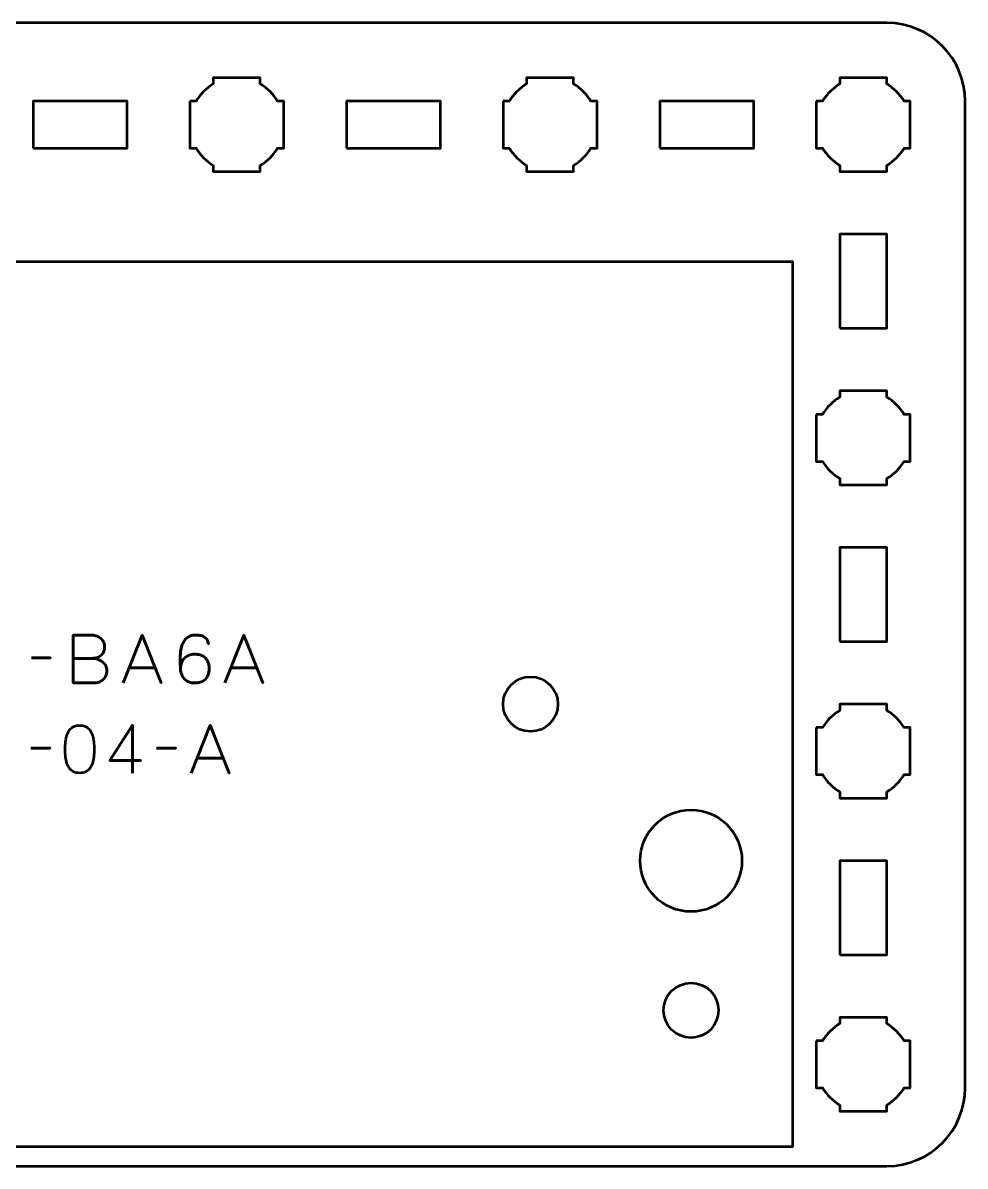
# Model space of a CAD drawing. Header units: centimetres. Extents: x -16.1 to -4.8, y -22.5 to -7.2.
# Drawn here: x -10.87 to -4.85, y -14.5 to -7.2 of the extents above; entities that cross this region are included whole.
import ezdxf

# ---------------------------------------------------------------- set-up
doc = ezdxf.new("R2010")
doc.units = ezdxf.units.CM
doc.header["$MEASUREMENT"] = 0
doc.layers.add('Layer 1', color=7, linetype='Continuous')

msp = doc.modelspace()

# ---------------------------------------------------------------- linework, layer by layer
at = {"layer": 'Layer 1', "lineweight": 53}
for points in [[(-10.8, -8), (-10.2, -8), (-10.2, -7.7), (-10.8, -7.7), (-10.8, -8)], [(-8.8, -8), (-8.2, -8), (-8.2, -7.7), (-8.8, -7.7), (-8.8, -8)], [(-6.8, -8), (-6.2, -8), (-6.2, -7.7), (-6.8, -7.7), (-6.8, -8)], [(-5.65, -9.15), (-5.35, -9.15), (-5.35, -8.55), (-5.65, -8.55), (-5.65, -9.15)], [(-5.65, -11.15), (-5.35, -11.15), (-5.35, -10.55), (-5.65, -10.55), (-5.65, -11.15)], [(-5.65, -13.15), (-5.35, -13.15), (-5.35, -12.55), (-5.65, -12.55), (-5.65, -13.15)]]:
    msp.add_lwpolyline(points, close=True, dxfattribs=at)
at = {"layer": 'Layer 1', "color": 5, "lineweight": 53}
msp.add_lwpolyline([(-15.05, -14.37499), (-5.95, -14.37499), (-5.95, -8.72499), (-15.05, -8.72499), (-15.05, -14.37499)], close=True, dxfattribs=at)
at = {"layer": 'Layer 1', "lineweight": 53}
for centre in [(-7.625, -11.54999), (-6.6, -13.50499)]:
    msp.add_ellipse(centre, major_axis=(0, 0.175), ratio=1, dxfattribs=at)
at = {"layer": 'Layer 1', "color": 5, "lineweight": 53}
msp.add_ellipse((-6.6, -12.54999), major_axis=(0, 0.325), ratio=1, dxfattribs=at)
at = {"layer": 'Layer 1', "lineweight": 53}
for points, knots in [([(-16.15, -14), (-16.15, -14), (-16.15, -7.7), (-16.15, -7.7), (-16.15, -7.7), (-16.15, -7.42391), (-15.92609, -7.2), (-15.65, -7.2), (-15.65, -7.2), (-15.65, -7.2), (-5.35, -7.2), (-5.35, -7.2), (-5.35, -7.2), (-5.07391, -7.2), (-4.85, -7.42391), (-4.85, -7.7), (-4.85, -7.7), (-4.85, -7.7), (-4.85, -14), (-4.85, -14), (-4.85, -14), (-4.85, -14.27609), (-5.07391, -14.5), (-5.35, -14.5), (-5.35, -14.5), (-5.35, -14.5), (-15.65, -14.5), (-15.65, -14.5), (-15.65, -14.5), (-15.92609, -14.5), (-16.15, -14.27609), (-16.15, -14)], [0, 0, 0, 0, 0.125, 0.125, 0.125, 0.125, 0.25, 0.25, 0.25, 0.25, 0.375, 0.375, 0.375, 0.375, 0.5, 0.5, 0.5, 0.5, 0.625, 0.625, 0.625, 0.625, 0.75, 0.75, 0.75, 0.75, 0.875, 0.875, 0.875, 0.875, 1, 1, 1, 1]), ([(-9.8, -7.7), (-9.8, -7.7), (-9.75985, -7.7), (-9.75985, -7.7), (-9.75985, -7.7), (-9.7335, -7.65447), (-9.69553, -7.6165), (-9.65, -7.59015), (-9.65, -7.59015), (-9.65, -7.59015), (-9.65, -7.55), (-9.65, -7.55), (-9.65, -7.55), (-9.65, -7.55), (-9.5, -7.55), (-9.5, -7.55), (-9.5, -7.55), (-9.5, -7.55), (-9.35, -7.55), (-9.35, -7.55), (-9.35, -7.55), (-9.35, -7.55), (-9.35, -7.59015), (-9.35, -7.59015), (-9.35, -7.59015), (-9.30447, -7.6165), (-9.2665, -7.65447), (-9.24015, -7.7), (-9.24015, -7.7), (-9.24015, -7.7), (-9.2, -7.7), (-9.2, -7.7), (-9.2, -7.7), (-9.2, -7.7), (-9.2, -7.85), (-9.2, -7.85), (-9.2, -7.85), (-9.2, -7.85), (-9.2, -8), (-9.2, -8), (-9.2, -8), (-9.2, -8), (-9.24015, -8), (-9.24015, -8), (-9.24015, -8), (-9.2665, -8.04553), (-9.30447, -8.0835), (-9.35, -8.10985), (-9.35, -8.10985), (-9.35, -8.10985), (-9.35, -8.15), (-9.35, -8.15), (-9.35, -8.15), (-9.35, -8.15), (-9.5, -8.15), (-9.5, -8.15), (-9.5, -8.15), (-9.5, -8.15), (-9.65, -8.15), (-9.65, -8.15), (-9.65, -8.15), (-9.65, -8.15), (-9.65, -8.10985), (-9.65, -8.10985), (-9.65, -8.10985), (-9.69553, -8.0835), (-9.7335, -8.04553), (-9.75985, -8), (-9.75985, -8), (-9.75985, -8), (-9.8, -8), (-9.8, -8), (-9.8, -8), (-9.8, -8), (-9.8, -7.85), (-9.8, -7.85), (-9.8, -7.85), (-9.8, -7.85), (-9.8, -7.7), (-9.8, -7.7)], [0, 0, 0, 0, 0.05, 0.05, 0.05, 0.05, 0.1, 0.1, 0.1, 0.1, 0.15, 0.15, 0.15, 0.15, 0.2, 0.2, 0.2, 0.2, 0.25, 0.25, 0.25, 0.25, 0.3, 0.3, 0.3, 0.3, 0.35, 0.35, 0.35, 0.35, 0.4, 0.4, 0.4, 0.4, 0.45, 0.45, 0.45, 0.45, 0.5, 0.5, 0.5, 0.5, 0.55, 0.55, 0.55, 0.55, 0.6, 0.6, 0.6, 0.6, 0.65, 0.65, 0.65, 0.65, 0.7, 0.7, 0.7, 0.7, 0.75, 0.75, 0.75, 0.75, 0.8, 0.8, 0.8, 0.8, 0.85, 0.85, 0.85, 0.85, 0.9, 0.9, 0.9, 0.9, 0.95, 0.95, 0.95, 0.95, 1, 1, 1, 1]), ([(-7.8, -7.7), (-7.8, -7.7), (-7.75985, -7.7), (-7.75985, -7.7), (-7.75985, -7.7), (-7.7335, -7.65447), (-7.69553, -7.6165), (-7.65, -7.59015), (-7.65, -7.59015), (-7.65, -7.59015), (-7.65, -7.55), (-7.65, -7.55), (-7.65, -7.55), (-7.65, -7.55), (-7.5, -7.55), (-7.5, -7.55), (-7.5, -7.55), (-7.5, -7.55), (-7.35, -7.55), (-7.35, -7.55), (-7.35, -7.55), (-7.35, -7.55), (-7.35, -7.59015), (-7.35, -7.59015), (-7.35, -7.59015), (-7.30447, -7.6165), (-7.2665, -7.65447), (-7.24015, -7.7), (-7.24015, -7.7), (-7.24015, -7.7), (-7.2, -7.7), (-7.2, -7.7), (-7.2, -7.7), (-7.2, -7.7), (-7.2, -7.85), (-7.2, -7.85), (-7.2, -7.85), (-7.2, -7.85), (-7.2, -8), (-7.2, -8), (-7.2, -8), (-7.2, -8), (-7.24015, -8), (-7.24015, -8), (-7.24015, -8), (-7.2665, -8.04553), (-7.30447, -8.0835), (-7.35, -8.10985), (-7.35, -8.10985), (-7.35, -8.10985), (-7.35, -8.15), (-7.35, -8.15), (-7.35, -8.15), (-7.35, -8.15), (-7.5, -8.15), (-7.5, -8.15), (-7.5, -8.15), (-7.5, -8.15), (-7.65, -8.15), (-7.65, -8.15), (-7.65, -8.15), (-7.65, -8.15), (-7.65, -8.10985), (-7.65, -8.10985), (-7.65, -8.10985), (-7.69553, -8.0835), (-7.7335, -8.04553), (-7.75985, -8), (-7.75985, -8), (-7.75985, -8), (-7.8, -8), (-7.8, -8), (-7.8, -8), (-7.8, -8), (-7.8, -7.85), (-7.8, -7.85), (-7.8, -7.85), (-7.8, -7.85), (-7.8, -7.7), (-7.8, -7.7)], [0, 0, 0, 0, 0.05, 0.05, 0.05, 0.05, 0.1, 0.1, 0.1, 0.1, 0.15, 0.15, 0.15, 0.15, 0.2, 0.2, 0.2, 0.2, 0.25, 0.25, 0.25, 0.25, 0.3, 0.3, 0.3, 0.3, 0.35, 0.35, 0.35, 0.35, 0.4, 0.4, 0.4, 0.4, 0.45, 0.45, 0.45, 0.45, 0.5, 0.5, 0.5, 0.5, 0.55, 0.55, 0.55, 0.55, 0.6, 0.6, 0.6, 0.6, 0.65, 0.65, 0.65, 0.65, 0.7, 0.7, 0.7, 0.7, 0.75, 0.75, 0.75, 0.75, 0.8, 0.8, 0.8, 0.8, 0.85, 0.85, 0.85, 0.85, 0.9, 0.9, 0.9, 0.9, 0.95, 0.95, 0.95, 0.95, 1, 1, 1, 1]), ([(-5.8, -7.7), (-5.8, -7.7), (-5.75985, -7.7), (-5.75985, -7.7), (-5.75985, -7.7), (-5.7335, -7.65447), (-5.69553, -7.6165), (-5.65, -7.59015), (-5.65, -7.59015), (-5.65, -7.59015), (-5.65, -7.55), (-5.65, -7.55), (-5.65, -7.55), (-5.65, -7.55), (-5.5, -7.55), (-5.5, -7.55), (-5.5, -7.55), (-5.5, -7.55), (-5.35, -7.55), (-5.35, -7.55), (-5.35, -7.55), (-5.35, -7.55), (-5.35, -7.59015), (-5.35, -7.59015), (-5.35, -7.59015), (-5.30447, -7.6165), (-5.2665, -7.65447), (-5.24015, -7.7), (-5.24015, -7.7), (-5.24015, -7.7), (-5.2, -7.7), (-5.2, -7.7), (-5.2, -7.7), (-5.2, -7.7), (-5.2, -7.85), (-5.2, -7.85), (-5.2, -7.85), (-5.2, -7.85), (-5.2, -8), (-5.2, -8), (-5.2, -8), (-5.2, -8), (-5.24015, -8), (-5.24015, -8), (-5.24015, -8), (-5.2665, -8.04553), (-5.30447, -8.0835), (-5.35, -8.10985), (-5.35, -8.10985), (-5.35, -8.10985), (-5.35, -8.15), (-5.35, -8.15), (-5.35, -8.15), (-5.35, -8.15), (-5.5, -8.15), (-5.5, -8.15), (-5.5, -8.15), (-5.5, -8.15), (-5.65, -8.15), (-5.65, -8.15), (-5.65, -8.15), (-5.65, -8.15), (-5.65, -8.10985), (-5.65, -8.10985), (-5.65, -8.10985), (-5.69553, -8.0835), (-5.7335, -8.04553), (-5.75985, -8), (-5.75985, -8), (-5.75985, -8), (-5.8, -8), (-5.8, -8), (-5.8, -8), (-5.8, -8), (-5.8, -7.85), (-5.8, -7.85), (-5.8, -7.85), (-5.8, -7.85), (-5.8, -7.7), (-5.8, -7.7)], [0, 0, 0, 0, 0.05, 0.05, 0.05, 0.05, 0.1, 0.1, 0.1, 0.1, 0.15, 0.15, 0.15, 0.15, 0.2, 0.2, 0.2, 0.2, 0.25, 0.25, 0.25, 0.25, 0.3, 0.3, 0.3, 0.3, 0.35, 0.35, 0.35, 0.35, 0.4, 0.4, 0.4, 0.4, 0.45, 0.45, 0.45, 0.45, 0.5, 0.5, 0.5, 0.5, 0.55, 0.55, 0.55, 0.55, 0.6, 0.6, 0.6, 0.6, 0.65, 0.65, 0.65, 0.65, 0.7, 0.7, 0.7, 0.7, 0.75, 0.75, 0.75, 0.75, 0.8, 0.8, 0.8, 0.8, 0.85, 0.85, 0.85, 0.85, 0.9, 0.9, 0.9, 0.9, 0.95, 0.95, 0.95, 0.95, 1, 1, 1, 1]), ([(-5.8, -9.7), (-5.8, -9.7), (-5.75985, -9.7), (-5.75985, -9.7), (-5.75985, -9.7), (-5.7335, -9.65447), (-5.69553, -9.6165), (-5.65, -9.59015), (-5.65, -9.59015), (-5.65, -9.59015), (-5.65, -9.55), (-5.65, -9.55), (-5.65, -9.55), (-5.65, -9.55), (-5.5, -9.55), (-5.5, -9.55), (-5.5, -9.55), (-5.5, -9.55), (-5.35, -9.55), (-5.35, -9.55), (-5.35, -9.55), (-5.35, -9.55), (-5.35, -9.59015), (-5.35, -9.59015), (-5.35, -9.59015), (-5.30447, -9.6165), (-5.2665, -9.65447), (-5.24015, -9.7), (-5.24015, -9.7), (-5.24015, -9.7), (-5.2, -9.7), (-5.2, -9.7), (-5.2, -9.7), (-5.2, -9.7), (-5.2, -9.85), (-5.2, -9.85), (-5.2, -9.85), (-5.2, -9.85), (-5.2, -10), (-5.2, -10), (-5.2, -10), (-5.2, -10), (-5.24015, -10), (-5.24015, -10), (-5.24015, -10), (-5.2665, -10.04553), (-5.30447, -10.0835), (-5.35, -10.10985), (-5.35, -10.10985), (-5.35, -10.10985), (-5.35, -10.15), (-5.35, -10.15), (-5.35, -10.15), (-5.35, -10.15), (-5.5, -10.15), (-5.5, -10.15), (-5.5, -10.15), (-5.5, -10.15), (-5.65, -10.15), (-5.65, -10.15), (-5.65, -10.15), (-5.65, -10.15), (-5.65, -10.10985), (-5.65, -10.10985), (-5.65, -10.10985), (-5.69553, -10.0835), (-5.7335, -10.04553), (-5.75985, -10), (-5.75985, -10), (-5.75985, -10), (-5.8, -10), (-5.8, -10), (-5.8, -10), (-5.8, -10), (-5.8, -9.85), (-5.8, -9.85), (-5.8, -9.85), (-5.8, -9.85), (-5.8, -9.7), (-5.8, -9.7)], [0, 0, 0, 0, 0.05, 0.05, 0.05, 0.05, 0.1, 0.1, 0.1, 0.1, 0.15, 0.15, 0.15, 0.15, 0.2, 0.2, 0.2, 0.2, 0.25, 0.25, 0.25, 0.25, 0.3, 0.3, 0.3, 0.3, 0.35, 0.35, 0.35, 0.35, 0.4, 0.4, 0.4, 0.4, 0.45, 0.45, 0.45, 0.45, 0.5, 0.5, 0.5, 0.5, 0.55, 0.55, 0.55, 0.55, 0.6, 0.6, 0.6, 0.6, 0.65, 0.65, 0.65, 0.65, 0.7, 0.7, 0.7, 0.7, 0.75, 0.75, 0.75, 0.75, 0.8, 0.8, 0.8, 0.8, 0.85, 0.85, 0.85, 0.85, 0.9, 0.9, 0.9, 0.9, 0.95, 0.95, 0.95, 0.95, 1, 1, 1, 1]), ([(-5.8, -11.7), (-5.8, -11.7), (-5.75985, -11.7), (-5.75985, -11.7), (-5.75985, -11.7), (-5.7335, -11.65447), (-5.69553, -11.6165), (-5.65, -11.59015), (-5.65, -11.59015), (-5.65, -11.59015), (-5.65, -11.55), (-5.65, -11.55), (-5.65, -11.55), (-5.65, -11.55), (-5.5, -11.55), (-5.5, -11.55), (-5.5, -11.55), (-5.5, -11.55), (-5.35, -11.55), (-5.35, -11.55), (-5.35, -11.55), (-5.35, -11.55), (-5.35, -11.59015), (-5.35, -11.59015), (-5.35, -11.59015), (-5.30447, -11.6165), (-5.2665, -11.65447), (-5.24015, -11.7), (-5.24015, -11.7), (-5.24015, -11.7), (-5.2, -11.7), (-5.2, -11.7), (-5.2, -11.7), (-5.2, -11.7), (-5.2, -11.85), (-5.2, -11.85), (-5.2, -11.85), (-5.2, -11.85), (-5.2, -12), (-5.2, -12), (-5.2, -12), (-5.2, -12), (-5.24015, -12), (-5.24015, -12), (-5.24015, -12), (-5.2665, -12.04553), (-5.30447, -12.0835), (-5.35, -12.10985), (-5.35, -12.10985), (-5.35, -12.10985), (-5.35, -12.15), (-5.35, -12.15), (-5.35, -12.15), (-5.35, -12.15), (-5.5, -12.15), (-5.5, -12.15), (-5.5, -12.15), (-5.5, -12.15), (-5.65, -12.15), (-5.65, -12.15), (-5.65, -12.15), (-5.65, -12.15), (-5.65, -12.10985), (-5.65, -12.10985), (-5.65, -12.10985), (-5.69553, -12.0835), (-5.7335, -12.04553), (-5.75985, -12), (-5.75985, -12), (-5.75985, -12), (-5.8, -12), (-5.8, -12), (-5.8, -12), (-5.8, -12), (-5.8, -11.85), (-5.8, -11.85), (-5.8, -11.85), (-5.8, -11.85), (-5.8, -11.7), (-5.8, -11.7)], [0, 0, 0, 0, 0.05, 0.05, 0.05, 0.05, 0.1, 0.1, 0.1, 0.1, 0.15, 0.15, 0.15, 0.15, 0.2, 0.2, 0.2, 0.2, 0.25, 0.25, 0.25, 0.25, 0.3, 0.3, 0.3, 0.3, 0.35, 0.35, 0.35, 0.35, 0.4, 0.4, 0.4, 0.4, 0.45, 0.45, 0.45, 0.45, 0.5, 0.5, 0.5, 0.5, 0.55, 0.55, 0.55, 0.55, 0.6, 0.6, 0.6, 0.6, 0.65, 0.65, 0.65, 0.65, 0.7, 0.7, 0.7, 0.7, 0.75, 0.75, 0.75, 0.75, 0.8, 0.8, 0.8, 0.8, 0.85, 0.85, 0.85, 0.85, 0.9, 0.9, 0.9, 0.9, 0.95, 0.95, 0.95, 0.95, 1, 1, 1, 1]), ([(-5.8, -13.7), (-5.8, -13.7), (-5.75985, -13.7), (-5.75985, -13.7), (-5.75985, -13.7), (-5.7335, -13.65447), (-5.69553, -13.6165), (-5.65, -13.59015), (-5.65, -13.59015), (-5.65, -13.59015), (-5.65, -13.55), (-5.65, -13.55), (-5.65, -13.55), (-5.65, -13.55), (-5.5, -13.55), (-5.5, -13.55), (-5.5, -13.55), (-5.5, -13.55), (-5.35, -13.55), (-5.35, -13.55), (-5.35, -13.55), (-5.35, -13.55), (-5.35, -13.59015), (-5.35, -13.59015), (-5.35, -13.59015), (-5.30447, -13.6165), (-5.2665, -13.65447), (-5.24015, -13.7), (-5.24015, -13.7), (-5.24015, -13.7), (-5.2, -13.7), (-5.2, -13.7), (-5.2, -13.7), (-5.2, -13.7), (-5.2, -13.85), (-5.2, -13.85), (-5.2, -13.85), (-5.2, -13.85), (-5.2, -14), (-5.2, -14), (-5.2, -14), (-5.2, -14), (-5.24015, -14), (-5.24015, -14), (-5.24015, -14), (-5.2665, -14.04553), (-5.30447, -14.0835), (-5.35, -14.10985), (-5.35, -14.10985), (-5.35, -14.10985), (-5.35, -14.15), (-5.35, -14.15), (-5.35, -14.15), (-5.35, -14.15), (-5.5, -14.15), (-5.5, -14.15), (-5.5, -14.15), (-5.5, -14.15), (-5.65, -14.15), (-5.65, -14.15), (-5.65, -14.15), (-5.65, -14.15), (-5.65, -14.10985), (-5.65, -14.10985), (-5.65, -14.10985), (-5.69553, -14.0835), (-5.7335, -14.04553), (-5.75985, -14), (-5.75985, -14), (-5.75985, -14), (-5.8, -14), (-5.8, -14), (-5.8, -14), (-5.8, -14), (-5.8, -13.85), (-5.8, -13.85), (-5.8, -13.85), (-5.8, -13.85), (-5.8, -13.7), (-5.8, -13.7)], [0, 0, 0, 0, 0.05, 0.05, 0.05, 0.05, 0.1, 0.1, 0.1, 0.1, 0.15, 0.15, 0.15, 0.15, 0.2, 0.2, 0.2, 0.2, 0.25, 0.25, 0.25, 0.25, 0.3, 0.3, 0.3, 0.3, 0.35, 0.35, 0.35, 0.35, 0.4, 0.4, 0.4, 0.4, 0.45, 0.45, 0.45, 0.45, 0.5, 0.5, 0.5, 0.5, 0.55, 0.55, 0.55, 0.55, 0.6, 0.6, 0.6, 0.6, 0.65, 0.65, 0.65, 0.65, 0.7, 0.7, 0.7, 0.7, 0.75, 0.75, 0.75, 0.75, 0.8, 0.8, 0.8, 0.8, 0.85, 0.85, 0.85, 0.85, 0.9, 0.9, 0.9, 0.9, 0.95, 0.95, 0.95, 0.95, 1, 1, 1, 1])]:
    msp.add_open_spline(points, degree=3, knots=knots, dxfattribs=at)
at = {"layer": 'Layer 1', "color": 5, "lineweight": 53}
for points, knots in [([(-10.54572, -11.25785), (-10.54572, -11.25785), (-10.42846, -11.25785), (-10.42846, -11.25785), (-10.42846, -11.25785), (-10.41322, -11.25778), (-10.40024, -11.25567), (-10.3893, -11.2515), (-10.3893, -11.2515), (-10.37843, -11.24741), (-10.36962, -11.24184), (-10.36277, -11.23485), (-10.36277, -11.23485), (-10.35593, -11.22787), (-10.35099, -11.21997), (-10.34788, -11.21122), (-10.34788, -11.21122), (-10.34485, -11.20254), (-10.34344, -11.19351), (-10.34379, -11.1842), (-10.34379, -11.1842), (-10.34422, -11.17488), (-10.34619, -11.16585), (-10.34972, -11.15703), (-10.34972, -11.15703), (-10.35318, -11.14821), (-10.3584, -11.14024), (-10.36524, -11.13311), (-10.36524, -11.13311), (-10.37208, -11.12599), (-10.38062, -11.12034), (-10.39099, -11.11618), (-10.39099, -11.11618), (-10.40137, -11.11195), (-10.41357, -11.10976), (-10.42761, -11.10969), (-10.42761, -11.10969), (-10.42761, -11.10969), (-10.54572, -11.10969), (-10.54572, -11.10969), (-10.54572, -11.10969), (-10.54572, -11.10969), (-10.54572, -11.41491), (-10.54572, -11.41491), (-10.54572, -11.41491), (-10.54572, -11.41491), (-10.41576, -11.41491), (-10.41576, -11.41491), (-10.41576, -11.41491), (-10.40362, -11.41491), (-10.39233, -11.41315), (-10.38189, -11.40969), (-10.38189, -11.40969), (-10.37145, -11.40616), (-10.36235, -11.40115), (-10.35445, -11.39445), (-10.35445, -11.39445), (-10.34661, -11.38782), (-10.34048, -11.37977), (-10.3361, -11.37025), (-10.3361, -11.37025), (-10.33173, -11.36072), (-10.32947, -11.34993), (-10.3294, -11.33786), (-10.3294, -11.33786), (-10.32968, -11.32573), (-10.33222, -11.31479), (-10.33709, -11.30499), (-10.33709, -11.30499), (-10.34196, -11.29518), (-10.34873, -11.28678), (-10.35748, -11.27973), (-10.35748, -11.27973), (-10.36623, -11.27274), (-10.37667, -11.26731), (-10.38867, -11.26357), (-10.38867, -11.26357), (-10.40066, -11.25983), (-10.41392, -11.25793), (-10.42846, -11.25785), (-10.42846, -11.25785), (-10.41392, -11.25793), (-10.40066, -11.25983), (-10.38867, -11.26357), (-10.38867, -11.26357), (-10.37667, -11.26731), (-10.36623, -11.27274), (-10.35748, -11.27973), (-10.35748, -11.27973), (-10.34873, -11.28678), (-10.34196, -11.29518), (-10.33709, -11.30499), (-10.33709, -11.30499), (-10.33222, -11.31479), (-10.32968, -11.32573), (-10.3294, -11.33786), (-10.3294, -11.33786), (-10.32947, -11.34993), (-10.33173, -11.36072), (-10.3361, -11.37025), (-10.3361, -11.37025), (-10.34048, -11.37977), (-10.34661, -11.38782), (-10.35445, -11.39445), (-10.35445, -11.39445), (-10.36235, -11.40115), (-10.37145, -11.40616), (-10.38189, -11.40969), (-10.38189, -11.40969), (-10.39233, -11.41315), (-10.40362, -11.41491), (-10.41576, -11.41491), (-10.41576, -11.41491), (-10.41576, -11.41491), (-10.54572, -11.41491), (-10.54572, -11.41491), (-10.54572, -11.41491), (-10.54572, -11.41491), (-10.54572, -11.10969), (-10.54572, -11.10969), (-10.54572, -11.10969), (-10.54572, -11.10969), (-10.42761, -11.10969), (-10.42761, -11.10969), (-10.42761, -11.10969), (-10.41357, -11.10976), (-10.40137, -11.11195), (-10.39099, -11.11618), (-10.39099, -11.11618), (-10.38062, -11.12034), (-10.37208, -11.12599), (-10.36524, -11.13311), (-10.36524, -11.13311), (-10.3584, -11.14024), (-10.35318, -11.14821), (-10.34972, -11.15703), (-10.34972, -11.15703), (-10.34619, -11.16585), (-10.34422, -11.17488), (-10.34379, -11.1842), (-10.34379, -11.1842), (-10.34344, -11.19351), (-10.34485, -11.20254), (-10.34788, -11.21122), (-10.34788, -11.21122), (-10.35099, -11.21997), (-10.35593, -11.22787), (-10.36277, -11.23485), (-10.36277, -11.23485), (-10.36962, -11.24184), (-10.37843, -11.24741), (-10.3893, -11.2515), (-10.3893, -11.2515), (-10.40024, -11.25567), (-10.41322, -11.25778), (-10.42846, -11.25785), (-10.42846, -11.25785), (-10.42846, -11.25785), (-10.54572, -11.25785), (-10.54572, -11.25785)], [0, 0, 0, 0, 0.025, 0.025, 0.025, 0.025, 0.05, 0.05, 0.05, 0.05, 0.075, 0.075, 0.075, 0.075, 0.1, 0.1, 0.1, 0.1, 0.125, 0.125, 0.125, 0.125, 0.15, 0.15, 0.15, 0.15, 0.175, 0.175, 0.175, 0.175, 0.2, 0.2, 0.2, 0.2, 0.225, 0.225, 0.225, 0.225, 0.25, 0.25, 0.25, 0.25, 0.275, 0.275, 0.275, 0.275, 0.3, 0.3, 0.3, 0.3, 0.325, 0.325, 0.325, 0.325, 0.35, 0.35, 0.35, 0.35, 0.375, 0.375, 0.375, 0.375, 0.4, 0.4, 0.4, 0.4, 0.425, 0.425, 0.425, 0.425, 0.45, 0.45, 0.45, 0.45, 0.475, 0.475, 0.475, 0.475, 0.5, 0.5, 0.5, 0.5, 0.525, 0.525, 0.525, 0.525, 0.55, 0.55, 0.55, 0.55, 0.575, 0.575, 0.575, 0.575, 0.6, 0.6, 0.6, 0.6, 0.625, 0.625, 0.625, 0.625, 0.65, 0.65, 0.65, 0.65, 0.675, 0.675, 0.675, 0.675, 0.7, 0.7, 0.7, 0.7, 0.725, 0.725, 0.725, 0.725, 0.75, 0.75, 0.75, 0.75, 0.775, 0.775, 0.775, 0.775, 0.8, 0.8, 0.8, 0.8, 0.825, 0.825, 0.825, 0.825, 0.85, 0.85, 0.85, 0.85, 0.875, 0.875, 0.875, 0.875, 0.9, 0.9, 0.9, 0.9, 0.925, 0.925, 0.925, 0.925, 0.95, 0.95, 0.95, 0.95, 0.975, 0.975, 0.975, 0.975, 1, 1, 1, 1]), ([(-10.22526, -11.41491), (-10.22526, -11.41491), (-10.10419, -11.10969), (-10.10419, -11.10969), (-10.10419, -11.10969), (-10.10419, -11.10969), (-9.98269, -11.41491), (-9.98269, -11.41491), (-9.98269, -11.41491), (-9.98269, -11.41491), (-10.10419, -11.10969), (-10.10419, -11.10969), (-10.10419, -11.10969), (-10.10419, -11.10969), (-10.22526, -11.41491), (-10.22526, -11.41491)], [0, 0, 0, 0, 0.25, 0.25, 0.25, 0.25, 0.5, 0.5, 0.5, 0.5, 0.75, 0.75, 0.75, 0.75, 1, 1, 1, 1]), ([(-9.8595, -11.32305), (-9.85943, -11.30922), (-9.85718, -11.29673), (-9.85266, -11.28544), (-9.85266, -11.28544), (-9.84822, -11.27422), (-9.84194, -11.26456), (-9.83382, -11.25644), (-9.83382, -11.25644), (-9.82578, -11.2484), (-9.81625, -11.24219), (-9.80539, -11.23782), (-9.80539, -11.23782), (-9.79452, -11.23344), (-9.7826, -11.23126), (-9.76976, -11.23118), (-9.76976, -11.23118), (-9.75685, -11.23111), (-9.74478, -11.23274), (-9.73356, -11.23598), (-9.73356, -11.23598), (-9.72234, -11.23916), (-9.71254, -11.24438), (-9.704, -11.25158), (-9.704, -11.25158), (-9.69546, -11.2587), (-9.68876, -11.26816), (-9.68396, -11.27994), (-9.68396, -11.27994), (-9.67917, -11.29172), (-9.6767, -11.30604), (-9.67663, -11.32305), (-9.67663, -11.32305), (-9.6767, -11.34005), (-9.67917, -11.35437), (-9.68396, -11.36616), (-9.68396, -11.36616), (-9.68876, -11.37794), (-9.69546, -11.38739), (-9.704, -11.39452), (-9.704, -11.39452), (-9.71254, -11.40172), (-9.72234, -11.40694), (-9.73356, -11.41011), (-9.73356, -11.41011), (-9.74478, -11.41336), (-9.75685, -11.41498), (-9.76976, -11.41491), (-9.76976, -11.41491), (-9.7826, -11.41484), (-9.79438, -11.41265), (-9.80518, -11.40828), (-9.80518, -11.40828), (-9.8159, -11.4039), (-9.82521, -11.39769), (-9.83319, -11.38958), (-9.83319, -11.38958), (-9.84116, -11.38154), (-9.84744, -11.37187), (-9.85195, -11.36058), (-9.85195, -11.36058), (-9.85654, -11.34936), (-9.85901, -11.33688), (-9.8595, -11.32305), (-9.8595, -11.32305), (-9.85979, -11.31606), (-9.86014, -11.30774), (-9.86063, -11.29807), (-9.86063, -11.29807), (-9.86113, -11.28833), (-9.86141, -11.27775), (-9.86148, -11.26639), (-9.86148, -11.26639), (-9.86155, -11.25496), (-9.8612, -11.24318), (-9.86028, -11.23111), (-9.86028, -11.23111), (-9.85943, -11.21898), (-9.85774, -11.20705), (-9.85527, -11.19527), (-9.85527, -11.19527), (-9.8528, -11.18356), (-9.84927, -11.17248), (-9.84462, -11.16211), (-9.84462, -11.16211), (-9.83996, -11.15174), (-9.83396, -11.14257), (-9.82655, -11.13459), (-9.82655, -11.13459), (-9.81908, -11.12662), (-9.80997, -11.12034), (-9.79918, -11.11576), (-9.79918, -11.11576), (-9.78838, -11.11124), (-9.77561, -11.10891), (-9.76087, -11.10884), (-9.76087, -11.10884), (-9.74803, -11.10891), (-9.73716, -11.11018), (-9.72813, -11.11265), (-9.72813, -11.11265), (-9.7191, -11.11512), (-9.71169, -11.11844), (-9.70576, -11.12253), (-9.70576, -11.12253), (-9.69991, -11.12669), (-9.69525, -11.13121), (-9.69187, -11.13622), (-9.69187, -11.13622), (-9.68848, -11.14116), (-9.68594, -11.14617), (-9.68439, -11.15118), (-9.68439, -11.15118), (-9.68276, -11.15618), (-9.68171, -11.16084), (-9.68128, -11.16515), (-9.68128, -11.16515), (-9.68171, -11.16084), (-9.68276, -11.15618), (-9.68439, -11.15118), (-9.68439, -11.15118), (-9.68594, -11.14617), (-9.68848, -11.14116), (-9.69187, -11.13622), (-9.69187, -11.13622), (-9.69525, -11.13121), (-9.69991, -11.12669), (-9.70576, -11.12253), (-9.70576, -11.12253), (-9.71169, -11.11844), (-9.7191, -11.11512), (-9.72813, -11.11265), (-9.72813, -11.11265), (-9.73716, -11.11018), (-9.74803, -11.10891), (-9.76087, -11.10884), (-9.76087, -11.10884), (-9.77561, -11.10891), (-9.78838, -11.11124), (-9.79918, -11.11576), (-9.79918, -11.11576), (-9.80997, -11.12034), (-9.81908, -11.12662), (-9.82655, -11.13459), (-9.82655, -11.13459), (-9.83396, -11.14257), (-9.83996, -11.15174), (-9.84462, -11.16211), (-9.84462, -11.16211), (-9.84927, -11.17248), (-9.8528, -11.18356), (-9.85527, -11.19527), (-9.85527, -11.19527), (-9.85774, -11.20705), (-9.85943, -11.21898), (-9.86028, -11.23111), (-9.86028, -11.23111), (-9.8612, -11.24318), (-9.86155, -11.25496), (-9.86148, -11.26639), (-9.86148, -11.26639), (-9.86141, -11.27775), (-9.86113, -11.28833), (-9.86063, -11.29807), (-9.86063, -11.29807), (-9.86014, -11.30774), (-9.85979, -11.31606), (-9.8595, -11.32305), (-9.8595, -11.32305), (-9.85901, -11.33688), (-9.85654, -11.34936), (-9.85195, -11.36058), (-9.85195, -11.36058), (-9.84744, -11.37187), (-9.84116, -11.38154), (-9.83319, -11.38958), (-9.83319, -11.38958), (-9.82521, -11.39769), (-9.8159, -11.4039), (-9.80518, -11.40828), (-9.80518, -11.40828), (-9.79438, -11.41265), (-9.7826, -11.41484), (-9.76976, -11.41491), (-9.76976, -11.41491), (-9.75685, -11.41498), (-9.74478, -11.41336), (-9.73356, -11.41011), (-9.73356, -11.41011), (-9.72234, -11.40694), (-9.71254, -11.40172), (-9.704, -11.39452), (-9.704, -11.39452), (-9.69546, -11.38739), (-9.68876, -11.37794), (-9.68396, -11.36616), (-9.68396, -11.36616), (-9.67917, -11.35437), (-9.6767, -11.34005), (-9.67663, -11.32305), (-9.67663, -11.32305), (-9.6767, -11.30604), (-9.67917, -11.29172), (-9.68396, -11.27994), (-9.68396, -11.27994), (-9.68876, -11.26816), (-9.69546, -11.2587), (-9.704, -11.25158), (-9.704, -11.25158), (-9.71254, -11.24438), (-9.72234, -11.23916), (-9.73356, -11.23598), (-9.73356, -11.23598), (-9.74478, -11.23274), (-9.75685, -11.23111), (-9.76976, -11.23118), (-9.76976, -11.23118), (-9.7826, -11.23126), (-9.79452, -11.23344), (-9.80539, -11.23782), (-9.80539, -11.23782), (-9.81625, -11.24219), (-9.82578, -11.2484), (-9.83382, -11.25644), (-9.83382, -11.25644), (-9.84194, -11.26456), (-9.84822, -11.27422), (-9.85266, -11.28544), (-9.85266, -11.28544), (-9.85718, -11.29673), (-9.85943, -11.30922), (-9.8595, -11.32305)], [0, 0, 0, 0, 0.0172414, 0.0172414, 0.0172414, 0.0172414, 0.0344828, 0.0344828, 0.0344828, 0.0344828, 0.0517241, 0.0517241, 0.0517241, 0.0517241, 0.0689655, 0.0689655, 0.0689655, 0.0689655, 0.0862069, 0.0862069, 0.0862069, 0.0862069, 0.1034483, 0.1034483, 0.1034483, 0.1034483, 0.1206897, 0.1206897, 0.1206897, 0.1206897, 0.137931, 0.137931, 0.137931, 0.137931, 0.1551724, 0.1551724, 0.1551724, 0.1551724, 0.1724138, 0.1724138, 0.1724138, 0.1724138, 0.1896552, 0.1896552, 0.1896552, 0.1896552, 0.2068966, 0.2068966, 0.2068966, 0.2068966, 0.2241379, 0.2241379, 0.2241379, 0.2241379, 0.2413793, 0.2413793, 0.2413793, 0.2413793, 0.2586207, 0.2586207, 0.2586207, 0.2586207, 0.2758621, 0.2758621, 0.2758621, 0.2758621, 0.2931034, 0.2931034, 0.2931034, 0.2931034, 0.3103448, 0.3103448, 0.3103448, 0.3103448, 0.3275862, 0.3275862, 0.3275862, 0.3275862, 0.3448276, 0.3448276, 0.3448276, 0.3448276, 0.362069, 0.362069, 0.362069, 0.362069, 0.3793103, 0.3793103, 0.3793103, 0.3793103, 0.3965517, 0.3965517, 0.3965517, 0.3965517, 0.4137931, 0.4137931, 0.4137931, 0.4137931, 0.4310345, 0.4310345, 0.4310345, 0.4310345, 0.4482759, 0.4482759, 0.4482759, 0.4482759, 0.4655172, 0.4655172, 0.4655172, 0.4655172, 0.4827586, 0.4827586, 0.4827586, 0.4827586, 0.5, 0.5, 0.5, 0.5, 0.5172414, 0.5172414, 0.5172414, 0.5172414, 0.5344828, 0.5344828, 0.5344828, 0.5344828, 0.5517241, 0.5517241, 0.5517241, 0.5517241, 0.5689655, 0.5689655, 0.5689655, 0.5689655, 0.5862069, 0.5862069, 0.5862069, 0.5862069, 0.6034483, 0.6034483, 0.6034483, 0.6034483, 0.6206897, 0.6206897, 0.6206897, 0.6206897, 0.637931, 0.637931, 0.637931, 0.637931, 0.6551724, 0.6551724, 0.6551724, 0.6551724, 0.6724138, 0.6724138, 0.6724138, 0.6724138, 0.6896552, 0.6896552, 0.6896552, 0.6896552, 0.7068966, 0.7068966, 0.7068966, 0.7068966, 0.7241379, 0.7241379, 0.7241379, 0.7241379, 0.7413793, 0.7413793, 0.7413793, 0.7413793, 0.7586207, 0.7586207, 0.7586207, 0.7586207, 0.7758621, 0.7758621, 0.7758621, 0.7758621, 0.7931034, 0.7931034, 0.7931034, 0.7931034, 0.8103448, 0.8103448, 0.8103448, 0.8103448, 0.8275862, 0.8275862, 0.8275862, 0.8275862, 0.8448276, 0.8448276, 0.8448276, 0.8448276, 0.862069, 0.862069, 0.862069, 0.862069, 0.8793103, 0.8793103, 0.8793103, 0.8793103, 0.8965517, 0.8965517, 0.8965517, 0.8965517, 0.9137931, 0.9137931, 0.9137931, 0.9137931, 0.9310345, 0.9310345, 0.9310345, 0.9310345, 0.9482759, 0.9482759, 0.9482759, 0.9482759, 0.9655172, 0.9655172, 0.9655172, 0.9655172, 0.9827586, 0.9827586, 0.9827586, 0.9827586, 1, 1, 1, 1]), ([(-9.57545, -11.41491), (-9.57545, -11.41491), (-9.45438, -11.10969), (-9.45438, -11.10969), (-9.45438, -11.10969), (-9.45438, -11.10969), (-9.33288, -11.41491), (-9.33288, -11.41491), (-9.33288, -11.41491), (-9.33288, -11.41491), (-9.45438, -11.10969), (-9.45438, -11.10969), (-9.45438, -11.10969), (-9.45438, -11.10969), (-9.57545, -11.41491), (-9.57545, -11.41491)], [0, 0, 0, 0, 0.25, 0.25, 0.25, 0.25, 0.5, 0.5, 0.5, 0.5, 0.75, 0.75, 0.75, 0.75, 1, 1, 1, 1]), ([(-10.81157, -11.25531), (-10.81157, -11.25531), (-10.68838, -11.25531), (-10.68838, -11.25531), (-10.68838, -11.25531), (-10.68838, -11.25531), (-10.81157, -11.25531), (-10.81157, -11.25531)], [0, 0, 0, 0, 0.5, 0.5, 0.5, 0.5, 1, 1, 1, 1]), ([(-10.18716, -11.31881), (-10.18716, -11.31881), (-10.02122, -11.31881), (-10.02122, -11.31881), (-10.02122, -11.31881), (-10.02122, -11.31881), (-10.18716, -11.31881), (-10.18716, -11.31881)], [0, 0, 0, 0, 0.5, 0.5, 0.5, 0.5, 1, 1, 1, 1]), ([(-9.53735, -11.31881), (-9.53735, -11.31881), (-9.37141, -11.31881), (-9.37141, -11.31881), (-9.37141, -11.31881), (-9.37141, -11.31881), (-9.53735, -11.31881), (-9.53735, -11.31881)], [0, 0, 0, 0, 0.5, 0.5, 0.5, 0.5, 1, 1, 1, 1]), ([(-10.50317, -11.99022), (-10.48836, -11.99015), (-10.47559, -11.98754), (-10.46493, -11.98246), (-10.46493, -11.98246), (-10.45435, -11.97738), (-10.44553, -11.97011), (-10.43848, -11.96087), (-10.43848, -11.96087), (-10.43149, -11.95156), (-10.42599, -11.94055), (-10.4219, -11.92785), (-10.4219, -11.92785), (-10.41787, -11.91515), (-10.41498, -11.90125), (-10.41336, -11.88601), (-10.41336, -11.88601), (-10.41166, -11.87077), (-10.41082, -11.85475), (-10.41089, -11.83782), (-10.41089, -11.83782), (-10.41082, -11.82096), (-10.41166, -11.80494), (-10.41336, -11.78977), (-10.41336, -11.78977), (-10.41498, -11.7746), (-10.41787, -11.76063), (-10.4219, -11.74793), (-10.4219, -11.74793), (-10.42599, -11.7353), (-10.43149, -11.7243), (-10.43848, -11.71491), (-10.43848, -11.71491), (-10.44553, -11.7056), (-10.45435, -11.69833), (-10.46493, -11.69325), (-10.46493, -11.69325), (-10.47559, -11.6881), (-10.48836, -11.68549), (-10.50317, -11.68542), (-10.50317, -11.68542), (-10.51799, -11.68549), (-10.53076, -11.6881), (-10.54142, -11.69325), (-10.54142, -11.69325), (-10.552, -11.69833), (-10.56082, -11.7056), (-10.56787, -11.71491), (-10.56787, -11.71491), (-10.57486, -11.7243), (-10.58036, -11.7353), (-10.58445, -11.74793), (-10.58445, -11.74793), (-10.58848, -11.76063), (-10.59137, -11.7746), (-10.59299, -11.78977), (-10.59299, -11.78977), (-10.59468, -11.80494), (-10.59553, -11.82096), (-10.59546, -11.83782), (-10.59546, -11.83782), (-10.59553, -11.85475), (-10.59468, -11.87077), (-10.59299, -11.88601), (-10.59299, -11.88601), (-10.59137, -11.90125), (-10.58848, -11.91515), (-10.58445, -11.92785), (-10.58445, -11.92785), (-10.58036, -11.94055), (-10.57486, -11.95156), (-10.56787, -11.96087), (-10.56787, -11.96087), (-10.56082, -11.97011), (-10.552, -11.97738), (-10.54142, -11.98246), (-10.54142, -11.98246), (-10.53076, -11.98754), (-10.51799, -11.99015), (-10.50317, -11.99022)], [0, 0, 0, 0, 0.05, 0.05, 0.05, 0.05, 0.1, 0.1, 0.1, 0.1, 0.15, 0.15, 0.15, 0.15, 0.2, 0.2, 0.2, 0.2, 0.25, 0.25, 0.25, 0.25, 0.3, 0.3, 0.3, 0.3, 0.35, 0.35, 0.35, 0.35, 0.4, 0.4, 0.4, 0.4, 0.45, 0.45, 0.45, 0.45, 0.5, 0.5, 0.5, 0.5, 0.55, 0.55, 0.55, 0.55, 0.6, 0.6, 0.6, 0.6, 0.65, 0.65, 0.65, 0.65, 0.7, 0.7, 0.7, 0.7, 0.75, 0.75, 0.75, 0.75, 0.8, 0.8, 0.8, 0.8, 0.85, 0.85, 0.85, 0.85, 0.9, 0.9, 0.9, 0.9, 0.95, 0.95, 0.95, 0.95, 1, 1, 1, 1]), ([(-10.50317, -11.99022), (-10.48836, -11.99015), (-10.47559, -11.98754), (-10.46493, -11.98246), (-10.46493, -11.98246), (-10.45435, -11.97738), (-10.44553, -11.97011), (-10.43848, -11.96087), (-10.43848, -11.96087), (-10.43149, -11.95156), (-10.42599, -11.94055), (-10.4219, -11.92785), (-10.4219, -11.92785), (-10.41787, -11.91515), (-10.41498, -11.90125), (-10.41336, -11.88601), (-10.41336, -11.88601), (-10.41166, -11.87077), (-10.41082, -11.85475), (-10.41089, -11.83782), (-10.41089, -11.83782), (-10.41082, -11.82096), (-10.41166, -11.80494), (-10.41336, -11.78977), (-10.41336, -11.78977), (-10.41498, -11.7746), (-10.41787, -11.76063), (-10.4219, -11.74793), (-10.4219, -11.74793), (-10.42599, -11.7353), (-10.43149, -11.7243), (-10.43848, -11.71491), (-10.43848, -11.71491), (-10.44553, -11.7056), (-10.45435, -11.69833), (-10.46493, -11.69325), (-10.46493, -11.69325), (-10.47559, -11.6881), (-10.48836, -11.68549), (-10.50317, -11.68542), (-10.50317, -11.68542), (-10.51799, -11.68549), (-10.53076, -11.6881), (-10.54142, -11.69325), (-10.54142, -11.69325), (-10.552, -11.69833), (-10.56082, -11.7056), (-10.56787, -11.71491), (-10.56787, -11.71491), (-10.57486, -11.7243), (-10.58036, -11.7353), (-10.58445, -11.74793), (-10.58445, -11.74793), (-10.58848, -11.76063), (-10.59137, -11.7746), (-10.59299, -11.78977), (-10.59299, -11.78977), (-10.59468, -11.80494), (-10.59553, -11.82096), (-10.59546, -11.83782), (-10.59546, -11.83782), (-10.59553, -11.85475), (-10.59468, -11.87077), (-10.59299, -11.88601), (-10.59299, -11.88601), (-10.59137, -11.90125), (-10.58848, -11.91515), (-10.58445, -11.92785), (-10.58445, -11.92785), (-10.58036, -11.94055), (-10.57486, -11.95156), (-10.56787, -11.96087), (-10.56787, -11.96087), (-10.56082, -11.97011), (-10.552, -11.97738), (-10.54142, -11.98246), (-10.54142, -11.98246), (-10.53076, -11.98754), (-10.51799, -11.99015), (-10.50317, -11.99022)], [0, 0, 0, 0, 0.05, 0.05, 0.05, 0.05, 0.1, 0.1, 0.1, 0.1, 0.15, 0.15, 0.15, 0.15, 0.2, 0.2, 0.2, 0.2, 0.25, 0.25, 0.25, 0.25, 0.3, 0.3, 0.3, 0.3, 0.35, 0.35, 0.35, 0.35, 0.4, 0.4, 0.4, 0.4, 0.45, 0.45, 0.45, 0.45, 0.5, 0.5, 0.5, 0.5, 0.55, 0.55, 0.55, 0.55, 0.6, 0.6, 0.6, 0.6, 0.65, 0.65, 0.65, 0.65, 0.7, 0.7, 0.7, 0.7, 0.75, 0.75, 0.75, 0.75, 0.8, 0.8, 0.8, 0.8, 0.85, 0.85, 0.85, 0.85, 0.9, 0.9, 0.9, 0.9, 0.95, 0.95, 0.95, 0.95, 1, 1, 1, 1]), ([(-10.16663, -11.99022), (-10.16663, -11.99022), (-10.16663, -11.685), (-10.16663, -11.685), (-10.16663, -11.685), (-10.16663, -11.685), (-10.31056, -11.90894), (-10.31056, -11.90894), (-10.31056, -11.90894), (-10.31056, -11.90894), (-10.11244, -11.90894), (-10.11244, -11.90894), (-10.11244, -11.90894), (-10.11244, -11.90894), (-10.31056, -11.90894), (-10.31056, -11.90894), (-10.31056, -11.90894), (-10.31056, -11.90894), (-10.16663, -11.685), (-10.16663, -11.685), (-10.16663, -11.685), (-10.16663, -11.685), (-10.16663, -11.99022), (-10.16663, -11.99022)], [0, 0, 0, 0, 0.1666667, 0.1666667, 0.1666667, 0.1666667, 0.3333333, 0.3333333, 0.3333333, 0.3333333, 0.5, 0.5, 0.5, 0.5, 0.6666667, 0.6666667, 0.6666667, 0.6666667, 0.8333333, 0.8333333, 0.8333333, 0.8333333, 1, 1, 1, 1]), ([(-9.79156, -11.99022), (-9.79156, -11.99022), (-9.67049, -11.685), (-9.67049, -11.685), (-9.67049, -11.685), (-9.67049, -11.685), (-9.54899, -11.99022), (-9.54899, -11.99022), (-9.54899, -11.99022), (-9.54899, -11.99022), (-9.67049, -11.685), (-9.67049, -11.685), (-9.67049, -11.685), (-9.67049, -11.685), (-9.79156, -11.99022), (-9.79156, -11.99022)], [0, 0, 0, 0, 0.25, 0.25, 0.25, 0.25, 0.5, 0.5, 0.5, 0.5, 0.75, 0.75, 0.75, 0.75, 1, 1, 1, 1]), ([(-10.81559, -11.83062), (-10.81559, -11.83062), (-10.6924, -11.83062), (-10.6924, -11.83062), (-10.6924, -11.83062), (-10.6924, -11.83062), (-10.81559, -11.83062), (-10.81559, -11.83062)], [0, 0, 0, 0, 0.5, 0.5, 0.5, 0.5, 1, 1, 1, 1]), ([(-10.01169, -11.83062), (-10.01169, -11.83062), (-9.8885, -11.83062), (-9.8885, -11.83062), (-9.8885, -11.83062), (-9.8885, -11.83062), (-10.01169, -11.83062), (-10.01169, -11.83062)], [0, 0, 0, 0, 0.5, 0.5, 0.5, 0.5, 1, 1, 1, 1]), ([(-9.75346, -11.89412), (-9.75346, -11.89412), (-9.58752, -11.89412), (-9.58752, -11.89412), (-9.58752, -11.89412), (-9.58752, -11.89412), (-9.75346, -11.89412), (-9.75346, -11.89412)], [0, 0, 0, 0, 0.5, 0.5, 0.5, 0.5, 1, 1, 1, 1])]:
    msp.add_open_spline(points, degree=3, knots=knots, dxfattribs=at)

doc.saveas('drawing.dxf')
